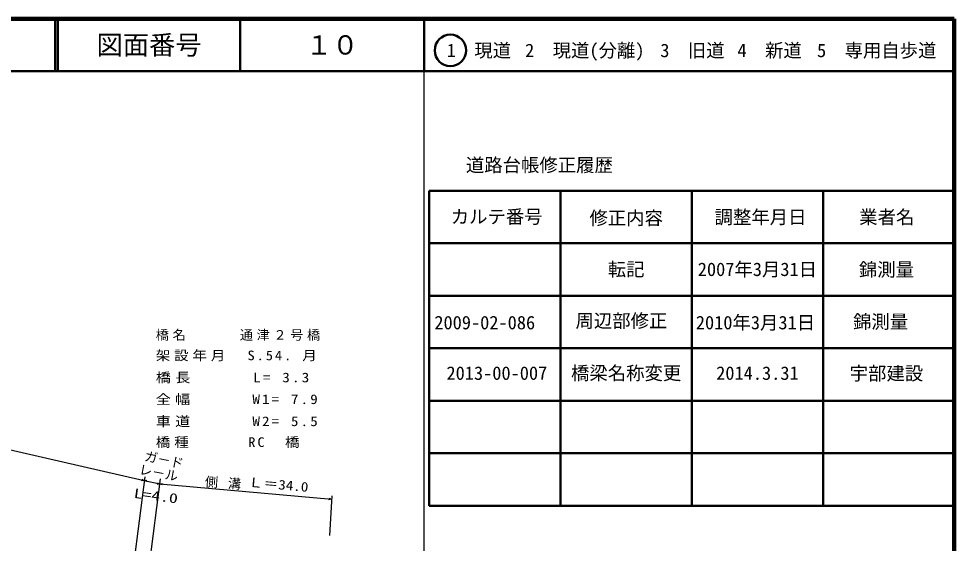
# Model space of a CAD drawing. Units: millimetres, scale not verified. Extents: x 274551 to 914551, y 119061 to 479061.
# Drawn here: x 736347 to 914551, y 379093 to 479061 of the extents above; entities that cross this region are included whole.
import ezdxf
from ezdxf.enums import TextEntityAlignment as Align

# ---------------------------------------------------------------- set-up
doc = ezdxf.new("R2010")
doc.units = ezdxf.units.MM
doc.header["$LTSCALE"] = 1000
for name, color, linetype, lineweight in [('M-BGD', 7, 'Continuous', 25), ('M-TTL', 2, 'Continuous', 140), ('M-TTL-BAND', 7, 'Continuous', 25), ('M-TTL-FRAM', 2, 'Continuous', 50), ('M-TTL-LINE', 7, 'Continuous', 50)]:
    doc.layers.add(name, color=color, linetype=linetype, lineweight=lineweight)
doc.layers.add('M-STR-HTXT', color=7, linetype='Continuous')
doc.layers.add('M-TTL-TXT', color=7, linetype='Continuous')
doc.styles.add('ＭＳ ゴシック', font='')
doc.styles.get('ＭＳ ゴシック').set_extended_font_data('MS Gothic')

msp = doc.modelspace()

# ---------------------------------------------------------------- linework, layer by layer
at = {"layer": 'M-BGD'}
for p, q in [((591176, 429700), (760264, 391045)), ((760360, 391784), (756854, 364519)), ((759873, 364230), (763360, 391348)), ((760264, 391045), (763238, 390399)), ((763238, 390399), (795968, 387511)), ((796008, 388155), (795539, 380568))]:
    msp.add_line(p, q, dxfattribs=at)
for points in [[(759809, 391297), (760264, 391045), (759745, 391018)], [(760742, 390839), (760264, 391045), (760779, 391123)], [(762760, 390605), (763238, 390399), (762724, 390321)], [(763723, 390212), (763238, 390399), (763748, 390497)], [(795428, 387676), (795913, 387489), (795403, 387391)]]:
    msp.add_lwpolyline(points, dxfattribs=at)
at = {"layer": 'M-TTL'}
for p, q in [((914551, 479061), (274551, 479061)), ((914551, 119061), (914551, 479061))]:
    msp.add_line(p, q, dxfattribs=at)
at = {"layer": 'M-TTL-BAND'}
msp.add_line((813551, 119061), (813551, 469061), dxfattribs=at)
at = {"layer": 'M-TTL-FRAM'}
for p, q in [((814551, 446258), (814551, 386258)), ((814551, 446258), (914551, 446258)), ((814551, 386258), (914551, 386258))]:
    msp.add_line(p, q, dxfattribs=at)
at = {"layer": 'M-TTL-LINE'}
for p, q in [((743298, 479061), (743298, 469061)), ((743798, 479061), (743798, 469061)), ((778548, 479061), (778548, 469061)), ((813551, 479061), (813551, 469061)), ((274551, 469061), (914551, 469061)), ((839551, 446258), (839551, 386258)), ((864551, 446258), (864551, 386258)), ((889551, 446258), (889551, 386258)), ((814551, 436258), (914551, 436258)), ((814551, 426258), (914551, 426258)), ((814551, 416258), (914551, 416258)), ((814551, 406258), (914551, 406258)), ((814551, 396258), (914551, 396258))]:
    msp.add_line(p, q, dxfattribs=at)
msp.add_circle((818582, 473019), 3000, dxfattribs=at)

# ---------------------------------------------------------------- texts
at = {"layer": 'M-BGD', "style": 'ＭＳ ゴシック'}
for s, rotation, p in [('ガ－ド', 348.4, (760067, 394328)), ('レ－ル', 349.3, (759051, 391788))]:
    msp.add_text(s, height=1833, rotation=rotation, dxfattribs=at).set_placement(p, align=Align.BOTTOM_LEFT)
for s, rotation, width, p in [('Ｌ＝34.0', 355, 1.15, (779946, 389337)), ('L=4.0', 352.7, 1.35, (758120, 387216))]:
    msp.add_text(s, height=1833, rotation=rotation, dxfattribs=dict(at, width=width)).set_placement(p, align=Align.BOTTOM_LEFT)
at = {"layer": 'M-BGD', "insert": (771743, 389734), "char_height": 1833, "attachment_point": 7, "rotation": 356, "style": 'ＭＳ ゴシック'}
msp.add_mtext('\\T1.76;側溝', dxfattribs=at)
at = {"layer": 'M-STR-HTXT', "char_height": 1833, "attachment_point": 7, "style": 'ＭＳ ゴシック'}
for s, insert in [('\\T1.28;橋名\u3000\u3000\u3000通津２号橋', (762458, 417680)), ('\\T1.27;\\W1.1;架設年月\u3000S.54.\\~月', (762458, 413778)), ('\\T1.29;\\W1.15;橋長\u3000\u3000\u3000L=\\~3.3', (762458, 409571)), ('\\T1.28;\\W1.15;全幅\u3000\u3000\u3000W1=\\~7.9', (762458, 405426)), ('\\T1.28;\\W1.15;車道\u3000\u3000\u3000W2=\\~5.5', (762458, 401219)), ('\\T1.28;\\W1.1;橋種\u3000\u3000\u3000RC\\~\\~橋', (762458, 397256))]:
    msp.add_mtext(s, dxfattribs=dict(at, insert=insert))
at = {"layer": 'M-TTL-TXT', "style": 'ＭＳ ゴシック'}
for s, height, p in [('図面番号', 3666, (761173, 474061)), ('１０', 3666, (796048, 474061)), ('1\u3000現道', 2566, (824000, 473019)), ('2\u3000現道(分離)', 2566, (844170, 473019)), ('3\u3000旧道', 2566, (864673, 473019)), ('4\u3000新道', 2566, (879375, 473019)), ('5\u3000専用自歩道', 2566, (899780, 473019)), ('道路台帳修正履歴', 2566, (835520, 451174)), ('カルテ番号', 2566, (827391, 441338)), ('修正内容', 2566, (852060, 441084)), ('調整年月日', 2566, (877640, 441258)), ('業者名', 2566, (901686, 441258)), ('転記', 2566, (852051, 431306)), ('2007年3月31日', 2566, (877051, 431306)), ('錦測量', 2566, (901628, 431250)), ('2009-02-086', 2566, (825113, 421153)), ('周辺部修正', 2566, (851152, 421493)), ('2010年3月31日', 2566, (876681, 421153)), ('錦測量', 2566, (900508, 421323))]:
    msp.add_text(s, height=height, dxfattribs=at).set_placement(p, align=Align.MIDDLE_CENTER)
for s, p in [('2013-00-007', (827424, 409475)), ('橋梁名称変更', (852051, 409475)), ('2014.3.31', (877051, 409475)), ('宇部建設', (901628, 409418))]:
    msp.add_text(s, height=2566, dxfattribs=at).set_placement(p, align=Align.BOTTOM_CENTER)

doc.saveas('drawing.dxf')
